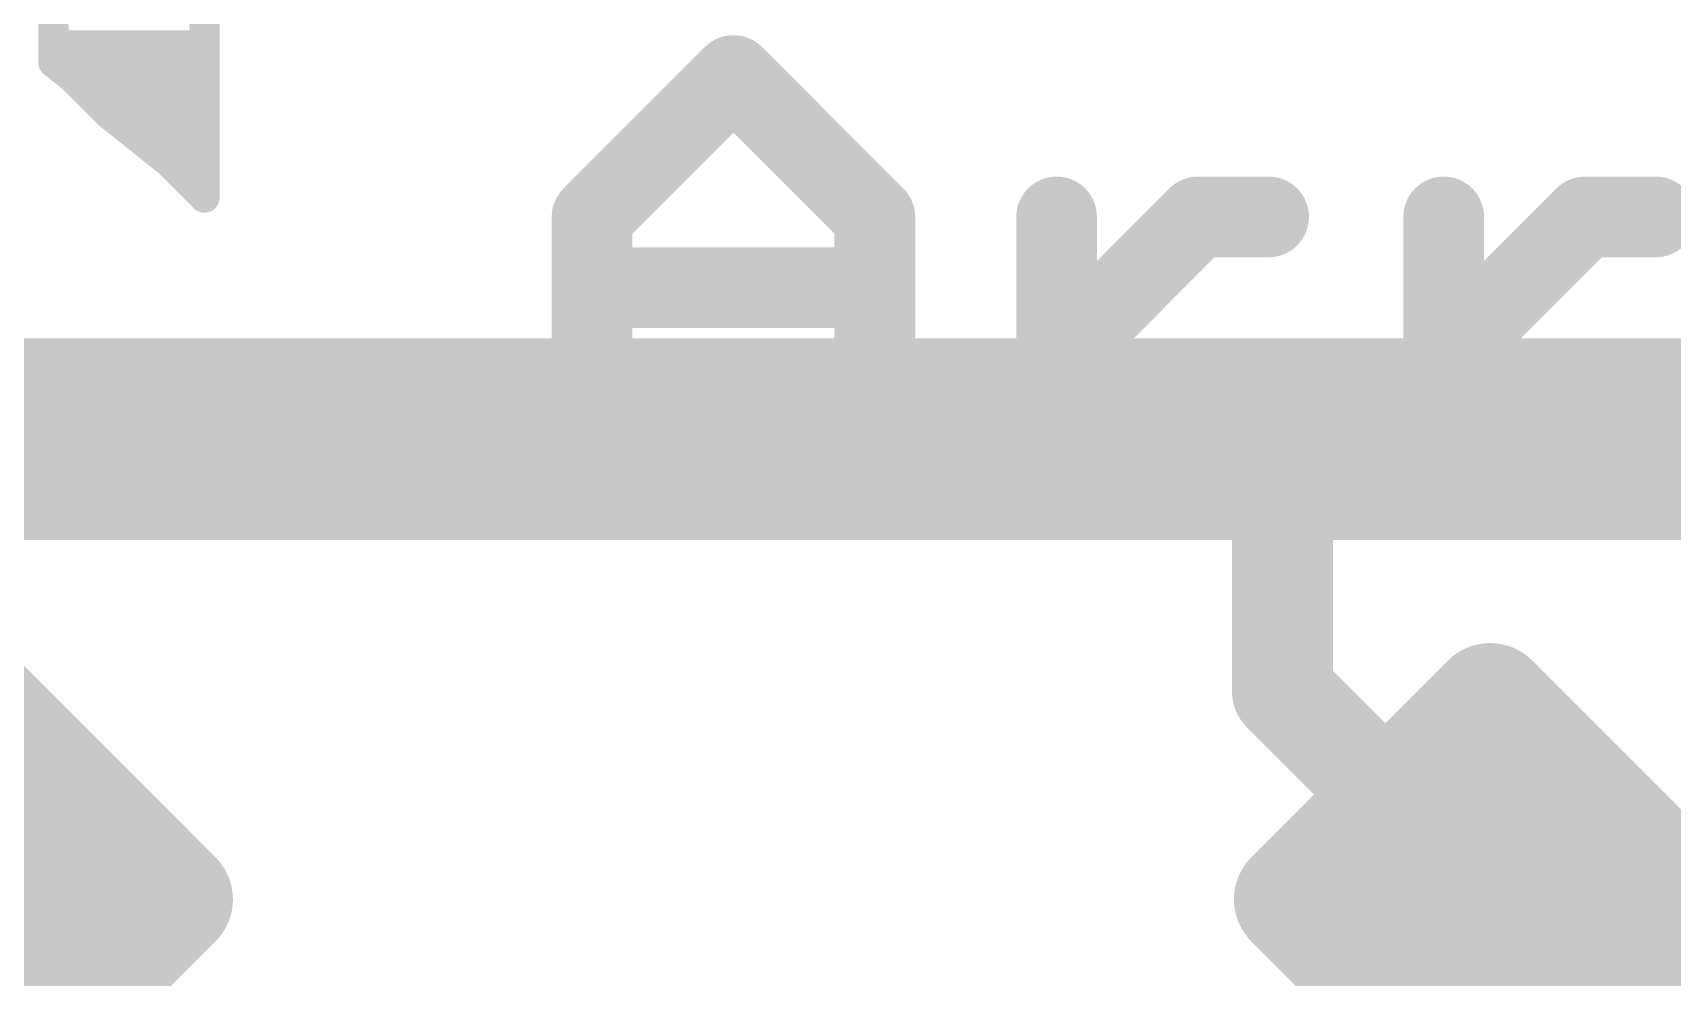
# Model space of a CAD drawing. Extents: x -39 to 68, y -22 to 43.
# Drawn here: x 9.681 to 13.808, y 35.984 to 38.361 of the extents above; entities that cross this region are included whole.
import ezdxf

# ---------------------------------------------------------------- set-up
doc = ezdxf.new("R2010")
doc.units = 0
for name, color, linetype in [('1', 12, 'CONTINUOUS'), ('21', 41, 'CONTINUOUS'), ('51', 53, 'CONTINUOUS')]:
    doc.layers.add(name, color=color, linetype=linetype)

# ---------------------------------------------------------------- blocks, each defined once
blk = doc.blocks.new('RECT160000X160000R30')
at = {"const_width": 0.15}
blk.add_lwpolyline([(0.425, -0.35), (0.425, 0.35, 0.4142), (0.35, 0.425), (-0.35, 0.425, 0.4142), (-0.425, 0.35), (-0.425, -0.35, 0.4142), (-0.35, -0.425), (0.35, -0.425, 0.4142)], format="xyb", close=True, dxfattribs=at)
blk.add_solid([(-0.3754, -0.3754), (0.3754, -0.3754), (-0.3754, 0.3754), (0.3754, 0.3754)])

msp = doc.modelspace()

# ---------------------------------------------------------------- linework, layer by layer
at = {"layer": '1', "const_width": 0.254}
for points in [[(9.017, 37.211), (12.827, 37.211)], [(12.827, 37.211), (16.637, 37.211)], [(12.827, 36.703), (12.827, 37.211)], [(13.3499, 36.1801), (12.827, 36.703)], [(13.3499, 36.1801), (13.3499, 36.1801)]]:
    msp.add_lwpolyline(points, dxfattribs=at)
at = {"layer": '1', "const_width": 0.127}
for points in [[(12.827, 37.2745, 1), (12.827, 37.1475)], [(12.8905, 37.211, 1), (12.7635, 37.211)], [(12.827, 37.1475, 1), (12.827, 37.2745)], [(12.8719, 36.7479, 1), (12.7821, 36.6581)], [(12.7635, 36.703, 1), (12.8905, 36.703)], [(13.4134, 36.1801, 1), (13.2864, 36.1801)], [(13.305, 36.1352, 1), (13.3948, 36.225)], [(13.2864, 36.1801, 1), (13.4134, 36.1801)]]:
    msp.add_lwpolyline(points, format="xyb", dxfattribs=at)
at = {"layer": '21'}
for points, const_width in [([(9.7332, 38.286), (9.7332, 40.136)], 0.0762), ([(10.1132, 38.966), (10.1132, 37.946)], 0.0762), ([(9.7332, 38.3286), (10.1132, 38.3286)], 0.0762), ([(11.089, 37.8974), (11.4449, 38.2533)], 0.2032), ([(11.4449, 38.2533), (11.8008, 37.8974)], 0.2032), ([(9.7832, 38.246), (9.7332, 38.286)], 0.0762), ([(9.7752, 38.2524), (10.1132, 38.2524)], 0.0762), ([(9.8232, 38.206), (9.7832, 38.246)], 0.0762), ([(9.8732, 38.156), (9.8232, 38.206)], 0.0762), ([(9.853, 38.1762), (10.1132, 38.1762)], 0.0762), ([(9.9232, 38.116), (9.8732, 38.156)], 0.0762), ([(9.9732, 38.076), (9.9232, 38.116)], 0.0762), ([(9.9432, 38.1), (10.1132, 38.1)], 0.0762), ([(10.0232, 38.036), (9.9732, 38.076)], 0.0762), ([(10.0732, 37.986), (10.0232, 38.036)], 0.0762), ([(10.0354, 38.0238), (10.1132, 38.0238)], 0.0762), ([(10.1132, 37.946), (10.0732, 37.986)], 0.0762), ([(10.1116, 37.9476), (10.1132, 37.9476)], 0.0762), ([(11.089, 37.1856), (11.089, 37.8974)], 0.2032), ([(11.8008, 37.8974), (11.8008, 37.1856)], 0.2032), ([(12.2584, 37.1856), (12.2584, 37.8974)], 0.2032), ([(12.2584, 37.5415), (12.6143, 37.8974)], 0.2032), ([(12.6143, 37.8974), (12.7922, 37.8974)], 0.2032), ([(13.2329, 37.1856), (13.2329, 37.8974)], 0.2032), ([(13.2329, 37.5415), (13.5888, 37.8974)], 0.2032), ([(13.5888, 37.8974), (13.7667, 37.8974)], 0.2032), ([(11.089, 37.7195), (11.8008, 37.7195)], 0.2032)]:
    msp.add_lwpolyline(points, dxfattribs=dict(at, const_width=const_width))
for points, const_width in [([(9.7332, 38.3477, 1), (9.7332, 38.3096)], 0.0381), ([(10.1132, 38.3096, 1), (10.1132, 38.3477)], 0.0381), ([(11.4808, 38.2892, 1), (11.409, 38.2174)], 0.1016), ([(11.4808, 38.2174, 1), (11.409, 38.2892)], 0.1016), ([(9.7451, 38.3009, 1), (9.7213, 38.2711)], 0.0381), ([(9.7142, 38.286, 1), (9.7523, 38.286)], 0.0381), ([(9.7752, 38.2715, 1), (9.7752, 38.2334)], 0.0381), ([(9.7967, 38.2595, 1), (9.7697, 38.2325)], 0.0381), ([(9.7713, 38.2311, 1), (9.7951, 38.2609)], 0.0381), ([(10.1132, 38.2334, 1), (10.1132, 38.2715)], 0.0381), ([(9.8367, 38.2195, 1), (9.8097, 38.1925)], 0.0381), ([(9.8097, 38.1925, 1), (9.8367, 38.2195)], 0.0381), ([(9.853, 38.1953, 1), (9.853, 38.1572)], 0.0381), ([(9.8851, 38.1709, 1), (9.8613, 38.1411)], 0.0381), ([(9.8597, 38.1425, 1), (9.8867, 38.1695)], 0.0381), ([(10.1132, 38.1572, 1), (10.1132, 38.1953)], 0.0381), ([(9.9351, 38.1309, 1), (9.9113, 38.1011)], 0.0381), ([(9.9113, 38.1011, 1), (9.9351, 38.1309)], 0.0381), ([(9.9432, 38.1191, 1), (9.9432, 38.081)], 0.0381), ([(10.1132, 38.081, 1), (10.1132, 38.1191)], 0.0381), ([(9.9851, 38.0909, 1), (9.9613, 38.0611)], 0.0381), ([(9.9613, 38.0611, 1), (9.9851, 38.0909)], 0.0381), ([(10.0367, 38.0495, 1), (10.0097, 38.0225)], 0.0381), ([(10.0113, 38.0211, 1), (10.0351, 38.0509)], 0.0381), ([(10.0354, 38.0429, 1), (10.0354, 38.0048)], 0.0381), ([(10.1132, 38.0048, 1), (10.1132, 38.0429)], 0.0381), ([(10.0867, 37.9995, 1), (10.0597, 37.9725)], 0.0381), ([(10.0597, 37.9725, 1), (10.0867, 37.9995)], 0.0381), ([(10.1116, 37.9667, 1), (10.1116, 37.9286)], 0.0381), ([(10.0997, 37.9325, 1), (10.1267, 37.9595)], 0.0381), ([(10.1132, 37.9286, 1), (10.1132, 37.9667)], 0.0381), ([(11.1398, 37.8974, 1), (11.0382, 37.8974)], 0.1016), ([(11.0531, 37.9333, 1), (11.1249, 37.8615)], 0.1016), ([(11.8516, 37.8974, 1), (11.75, 37.8974)], 0.1016), ([(11.7649, 37.8615, 1), (11.8367, 37.9333)], 0.1016), ([(12.3092, 37.8974, 1), (12.2076, 37.8974)], 0.1016), ([(12.6143, 37.9482, 1), (12.6143, 37.8466)], 0.1016), ([(12.6502, 37.8615, 1), (12.5784, 37.9333)], 0.1016), ([(12.7922, 37.8466, 1), (12.7922, 37.9482)], 0.1016), ([(13.2837, 37.8974, 1), (13.1821, 37.8974)], 0.1016), ([(13.5888, 37.9482, 1), (13.5888, 37.8466)], 0.1016), ([(13.6247, 37.8615, 1), (13.5529, 37.9333)], 0.1016), ([(13.7667, 37.8466, 1), (13.7667, 37.9482)], 0.1016), ([(10.0942, 37.946, 1), (10.1323, 37.946)], 0.0381), ([(11.089, 37.7703, 1), (11.089, 37.6687)], 0.1016), ([(11.8008, 37.6687, 1), (11.8008, 37.7703)], 0.1016), ([(12.2225, 37.5774, 1), (12.2943, 37.5056)], 0.1016), ([(13.197, 37.5774, 1), (13.2688, 37.5056)], 0.1016), ([(11.0382, 37.1856, 1), (11.1398, 37.1856)], 0.1016), ([(11.75, 37.1856, 1), (11.8516, 37.1856)], 0.1016), ([(12.2076, 37.1856, 1), (12.3092, 37.1856)], 0.1016), ([(13.1821, 37.1856, 1), (13.2837, 37.1856)], 0.1016)]:
    msp.add_lwpolyline(points, format="xyb", dxfattribs=dict(at, const_width=const_width))
at = {"layer": '51', "const_width": 0.254}
msp.add_lwpolyline([(0.635, 37.465), (27.305, 37.465)], dxfattribs=at)

# ---------------------------------------------------------------- block references
at = {"layer": '1', "rotation": 225}
for p in [(9.5399, 36.1801), (13.3499, 36.1801)]:
    msp.add_blockref('RECT160000X160000R30', p, dxfattribs=at)

doc.saveas('drawing.dxf')
